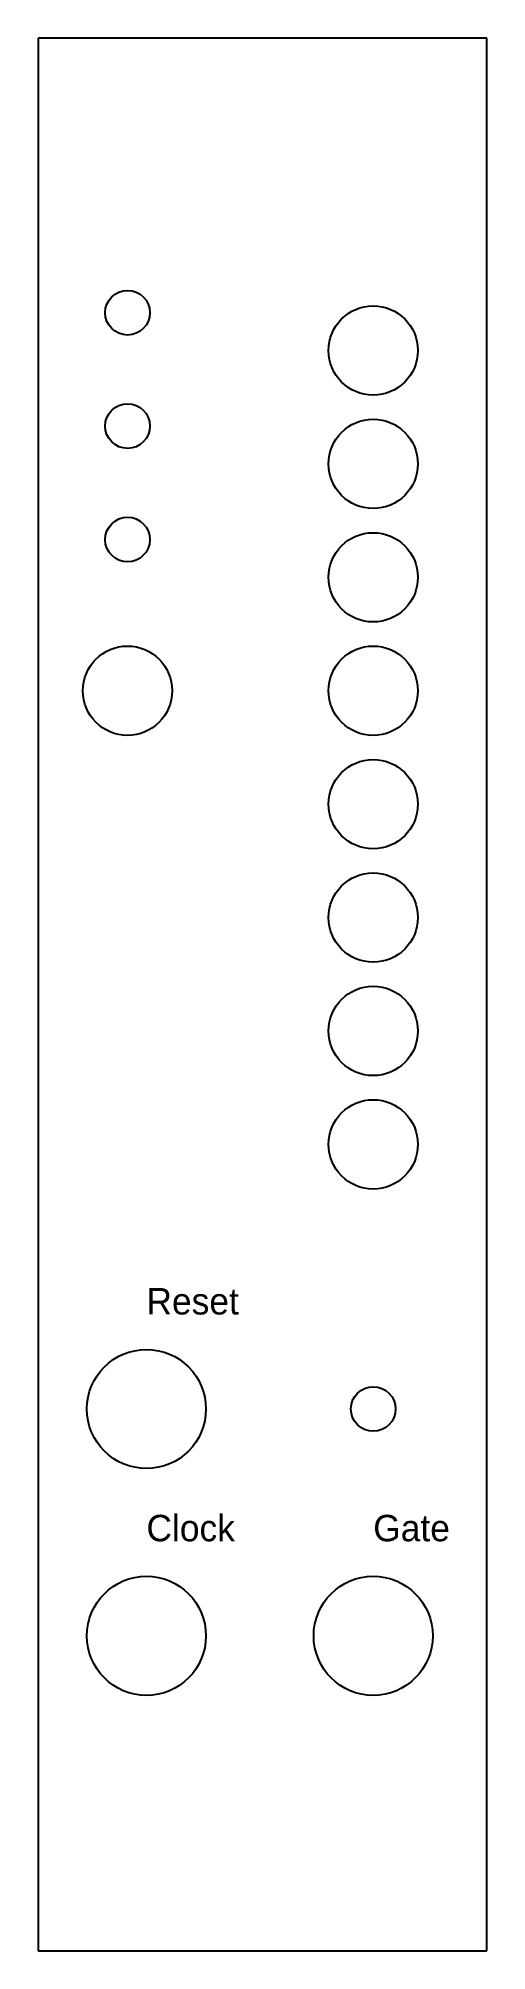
# Model space of a CAD drawing. Extents: x 0 to 30, y -11 to 118.
import ezdxf

# ---------------------------------------------------------------- set-up
doc = ezdxf.new("R2010")
doc.units = 0
doc.layers.add('255', color=2, linetype='CONTINUOUS')

msp = doc.modelspace()

# ---------------------------------------------------------------- linework, layer by layer
at = {"layer": '255'}
for p, q in [((30.49, 117.5), (0.35, 117.5)), ((0.35, 117.5), (0.35, -11)), ((30.49, -11), (30.49, 117.5)), ((0.35, -11), (30.49, -11))]:
    msp.add_line(p, q, dxfattribs=at)
for centre, radius in [((6.35, 99.06), 1.5), ((22.86, 96.52), 3), ((6.35, 91.44), 1.5), ((22.86, 88.9), 3), ((6.35, 83.82), 1.5), ((22.86, 81.28), 3), ((6.35, 73.66), 3), ((22.86, 73.66), 3), ((22.86, 66.04), 3), ((22.86, 58.42), 3), ((22.86, 50.8), 3), ((22.86, 43.18), 3), ((7.62, 25.4), 4), ((22.86, 25.4), 1.5), ((7.62, 10.16), 4), ((22.86, 10.16), 4)]:
    msp.add_circle(centre, radius, dxfattribs=at)

# ---------------------------------------------------------------- texts
for s, p in [('Reset', (7.62, 31.75)), ('Clock', (7.62, 16.51)), ('Gate', (22.86, 16.51))]:
    msp.add_text(s, height=1.778, dxfattribs=at).set_placement(p)

doc.saveas('drawing.dxf')
